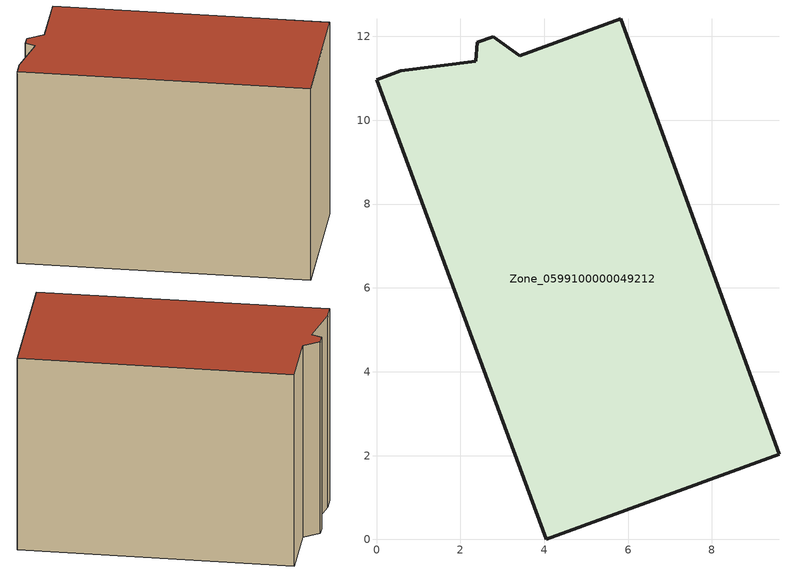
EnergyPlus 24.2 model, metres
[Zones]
Zone_0599100000049212
 floor ground (C_G): 0.57,11.18 2.37,11.4 2.41,11.86 2.78,11.99 3.42,11.53 5.82,12.42 9.6,2.04 4.05,0 0,10.96 z0
 wall outside (C_F): 3.42,11.53 2.78,11.99 2.41,11.86 2.37,11.4 0.57,11.18 0,10.96 4.05,0 9.6,2.04 5.82,12.42 3.42,11.53 z0:8.46
 roof outside (C_R): 2.37,11.4 0.57,11.18 0,10.96 4.05,0 9.6,2.04 5.82,12.42 3.42,11.53 2.78,11.99 2.41,11.86 z8.46
[BUILDING]
Pand.0599100000049212: North Axis=0; Terrain=City; Loads Convergence Tolerance Value=0.04; Temperature Convergence Tolerance Value=0.4; Solar Distribution=FullExterior; Maximum Number of Warmup Days=25; Minimum Number of Warmup Days=1
[Site:Location]
Rotterdam.The.Hague.AP_ZH_NLD Design_Conditions: Latitude=51.96; Longitude=4.45; Time Zone=1; Elevation=-4.5
[SITE:GROUNDTEMPERATURE:BUILDINGSURFACE]
18, 18, 18, 18, 18, 18, 18, 18, 18, 18, 18, 18
[MATERIAL] Thermal Absorptance=0.9; Solar Absorptance=0.7; Visible Absorptance=0.7
Name | Roughness | Thickness | Conductivity | Density | Specific Heat
G.TI.1946-1964 | MediumSmooth | 0.15 | 1 | 540 | 1210
F.TI.1946-1964 | Rough | 0.3 | 0.857143 | 1920 | 840
R.TI.1946-1964 | MediumRough | 0.2 | 0.277778 | 1500 | 1000
[CONSTRUCTION]
C_G: G.TI.1946-1964
C_F: F.TI.1946-1964
C_R: R.TI.1946-1964
[ZONE]
Zone_0599100000049212: Type=1; Multiplier=1; Ceiling Height=Autocalculate; Volume=Autocalculate; Floor Area=autocalculate; Part of Total Floor Area=Yes
[ZONEINFILTRATION:DESIGNFLOWRATE]
Infil_Zone_0599100000049212: Zone or ZoneList or Space or SpaceList=Zone_0599100000049212; Schedule=AlwaysOn; Design Flow Rate Calculation Method=Flow/Area; Flow Rate per Floor Area=0.003; Constant Term Coefficient=1; Temperature Term Coefficient=0; Velocity Term Coefficient=0; Velocity Squared Term Coefficient=0
[HVACTEMPLATE:ZONE:IDEALLOADSAIRSYSTEM]
Zone_0599100000049212: Maximum Heating Supply Air Temperature=50; Minimum Cooling Supply Air Temperature=13; Maximum Heating Supply Air Humidity Ratio=0.0156; Minimum Cooling Supply Air Humidity Ratio=0.0077; Heating Limit=NoLimit; Cooling Limit=NoLimit; Dehumidification Control Type=ConstantSensibleHeatRatio; Cooling Sensible Heat Ratio=0.7; Dehumidification Setpoint=60; Humidification Control Type=None; Humidification Setpoint=30; Outdoor Air Method=None; Outdoor Air Flow Rate per Person=0.00944; Outdoor Air Flow Rate per Zone Floor Area=0; Outdoor Air Flow Rate per Zone=0; Demand Controlled Ventilation Type=None; Outdoor Air Economizer Type=NoEconomizer; Heat Recovery Type=None; Sensible Heat Recovery Effectiveness=0.7; Latent Heat Recovery Effectiveness=0.65
[ZONECONTROL:THERMOSTAT]
ThermostatControl_Zone_0599100000049212: Zone or ZoneList=Zone_0599100000049212; Control Type Schedule=DualSetpointControlType; Control 1=Thermostat_Zone_0599100000049212; Temperature Difference Between Cutout And Setpoint=0
[THERMOSTATSETPOINT:DUALSETPOINT]
Thermostat_Zone_0599100000049212: Heating Setpoint Temperature Schedule=HeatingSetpoint_Zone_0599100000049212; Cooling Setpoint Temperature Schedule=CoolingSetpoint_Zone_0599100000049212
[SCHEDULE:COMPACT]
HeatingSetpoint_Zone_0599100000049212: Through: 12/31, For: AllDays, Until: 24:00, 21
CoolingSetpoint_Zone_0599100000049212: Through: 12/31, For: AllDays, Until: 24:00, 24
DualSetpointControlType: Through: 12/31, For: AllDays, Until: 24:00, 4
AlwaysOn: Through: 12/31, For: AllDays, Until: 24:00, 1
